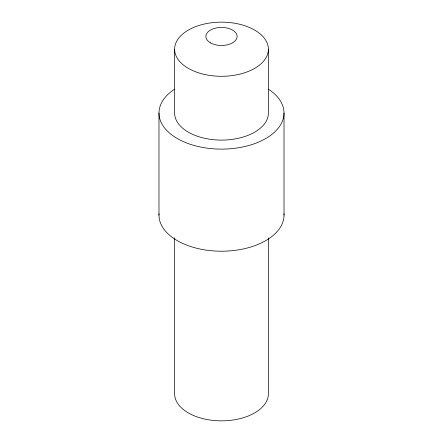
<?xml version="1.0" encoding="UTF-8"?>
<svg xmlns="http://www.w3.org/2000/svg" width="443" height="443" viewBox="0 0 443 443"><rect width="100%" height="100%" fill="white"/><g stroke="black" fill="none" stroke-linecap="round" stroke-linejoin="round"><path stroke-width="0.66" d="M284.018 113.026L284.018 215.121M268.386 49.223A46.886 27.073 0 0 1 198.054 72.663A46.886 27.073 0 0 1 198.054 25.777A46.886 27.073 0 0 1 268.386 49.223L268.386 113.026A46.886 27.073 0 0 1 221.5 140.099A46.886 27.073 0 0 1 174.614 113.026L174.614 49.223M268.386 237.885L268.386 393.777A46.886 27.073 0 0 1 221.5 420.85A46.886 27.073 0 0 1 174.614 393.777L174.614 237.885M158.982 113.026L158.982 215.121M283.974 213.781A62.518 36.093 0 0 1 221.5 251.214A62.518 36.093 0 0 1 159.026 213.781M268.79 89.42A62.518 36.093 0 0 1 264.626 139.157A62.518 36.093 0 0 1 178.374 139.157A62.518 36.093 0 0 1 174.21 89.42M210.447 42.838A15.627 9.026 0 0 0 236.595 38.796A15.627 9.026 0 0 0 217.452 27.743A15.627 9.026 0 0 0 210.447 42.838"/></g></svg>
